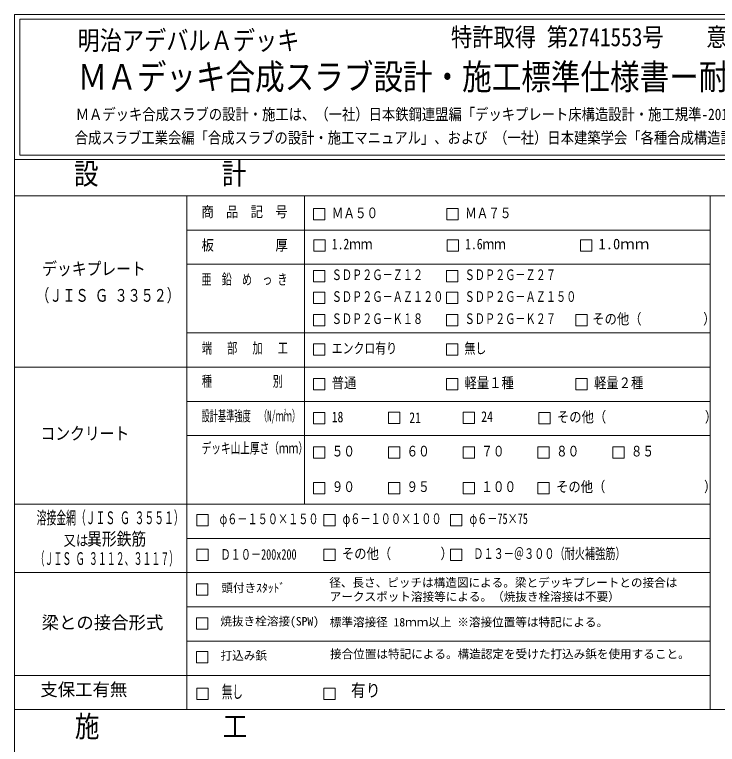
# Model space of a CAD drawing. Units: millimetres, scale not verified. Extents: x -2848 to 2848, y -2045 to 2045.
# Drawn here: x -2848 to -1297, y 434 to 2045 of the extents above; entities that cross this region are included whole.
import ezdxf
from ezdxf.enums import TextEntityAlignment as Align

# ---------------------------------------------------------------- set-up
doc = ezdxf.new("R2010")
doc.units = ezdxf.units.MM
doc.header["$LTSCALE"] = 8
for name, color, linetype, lineweight in [('0-0_0', 4, 'Continuous', 9), ('0-4_16', 134, 'Continuous', 18), ('0-5_32', 4, 'Continuous', 9)]:
    doc.layers.add(name, color=color, linetype=linetype, lineweight=lineweight)
doc.layers.add('0-8_80', color=7, linetype='Continuous')
doc.styles.add('ＭＳ ゴシック', font='')
doc.styles.get('ＭＳ ゴシック').set_extended_font_data('MS Gothic')

msp = doc.modelspace()

# ---------------------------------------------------------------- linework, layer by layer
at = {"layer": '0-0_0'}
for p, q in [((-2467.856, 510.846), (-2467.856, 1644.651)), ((-2208.403, 964.251), (-2208.403, 1644.651)), ((-2188.403, 1591.406), (-2188.403, 1616.406)), ((-2188.403, 1616.406), (-2163.403, 1616.406)), ((-2163.403, 1591.406), (-2163.403, 1616.406)), ((-1894.169, 1591.406), (-1894.169, 1616.406)), ((-1894.169, 1616.406), (-1869.169, 1616.406)), ((-1869.169, 1591.406), (-1869.169, 1616.406)), ((-2188.403, 1591.406), (-2163.403, 1591.406)), ((-1894.169, 1591.406), (-1869.169, 1591.406)), ((-2188.093, 1522.779), (-2188.093, 1547.779)), ((-2188.093, 1547.779), (-2163.093, 1547.779)), ((-2163.093, 1522.779), (-2163.093, 1547.779)), ((-1893.858, 1522.779), (-1893.858, 1547.779)), ((-1893.858, 1547.779), (-1868.858, 1547.779)), ((-1868.858, 1522.779), (-1868.858, 1547.779)), ((-1599.618, 1522.779), (-1599.618, 1547.779)), ((-1599.618, 1547.779), (-1574.618, 1547.779)), ((-1574.618, 1522.779), (-1574.618, 1547.779)), ((-2188.093, 1522.779), (-2163.093, 1522.779)), ((-1893.858, 1522.779), (-1868.858, 1522.779)), ((-1599.618, 1522.779), (-1574.618, 1522.779)), ((-2188.403, 1454.838), (-2188.403, 1479.838)), ((-2188.403, 1479.838), (-2163.403, 1479.838)), ((-2163.403, 1454.838), (-2163.403, 1479.838)), ((-1895.114, 1479.838), (-1870.114, 1479.838)), ((-1895.114, 1454.838), (-1895.114, 1479.838)), ((-1870.114, 1454.838), (-1870.114, 1479.838)), ((-2188.403, 1454.838), (-2163.403, 1454.838)), ((-1895.114, 1454.838), (-1870.114, 1454.838)), ((-2188.403, 1406.723), (-2188.403, 1431.723)), ((-2188.403, 1431.723), (-2163.403, 1431.723)), ((-2163.403, 1406.723), (-2163.403, 1431.723)), ((-1895.114, 1431.723), (-1870.114, 1431.723)), ((-1895.114, 1406.723), (-1895.114, 1431.723)), ((-1870.114, 1406.723), (-1870.114, 1431.723)), ((-2188.403, 1406.723), (-2163.403, 1406.723)), ((-1895.114, 1406.723), (-1870.114, 1406.723)), ((-2188.403, 1357.898), (-2188.403, 1382.898)), ((-2188.403, 1382.898), (-2163.403, 1382.898)), ((-2163.403, 1357.898), (-2163.403, 1382.898)), ((-1895.114, 1382.898), (-1870.114, 1382.898)), ((-1895.114, 1357.898), (-1895.114, 1382.898)), ((-1870.114, 1357.898), (-1870.114, 1382.898)), ((-1610.028, 1382.898), (-1585.028, 1382.898)), ((-1610.028, 1357.898), (-1610.028, 1382.898)), ((-1585.028, 1357.898), (-1585.028, 1382.898)), ((-2188.403, 1357.898), (-2163.403, 1357.898)), ((-1895.114, 1357.898), (-1870.114, 1357.898)), ((-1610.028, 1357.898), (-1585.028, 1357.898)), ((-2188.403, 1292.752), (-2188.403, 1317.752)), ((-2188.403, 1317.752), (-2163.403, 1317.752)), ((-2163.403, 1292.752), (-2163.403, 1317.752)), ((-1895.501, 1317.752), (-1870.501, 1317.752)), ((-1895.501, 1292.752), (-1895.501, 1317.752)), ((-1870.501, 1292.752), (-1870.501, 1317.752)), ((-2188.403, 1292.752), (-2163.403, 1292.752)), ((-1895.501, 1292.752), (-1870.501, 1292.752)), ((-2188.403, 1216.364), (-2188.403, 1241.364)), ((-2188.403, 1241.364), (-2163.403, 1241.364)), ((-2163.403, 1216.364), (-2163.403, 1241.364)), ((-1895.501, 1216.364), (-1895.501, 1241.364)), ((-1895.501, 1241.364), (-1870.501, 1241.364)), ((-1870.501, 1216.364), (-1870.501, 1241.364)), ((-1609.646, 1216.364), (-1609.646, 1241.364)), ((-1609.646, 1241.364), (-1584.646, 1241.364)), ((-1584.646, 1216.364), (-1584.646, 1241.364)), ((-2188.403, 1216.364), (-2163.403, 1216.364)), ((-1895.501, 1216.364), (-1870.501, 1216.364)), ((-1609.646, 1216.364), (-1584.646, 1216.364)), ((-2188.403, 1141.074), (-2188.403, 1166.074)), ((-2188.403, 1166.074), (-2163.403, 1166.074)), ((-2163.403, 1141.074), (-2163.403, 1166.074)), ((-2023.403, 1141.819), (-2023.403, 1166.819)), ((-2023.403, 1166.819), (-1998.403, 1166.819)), ((-1998.403, 1141.819), (-1998.403, 1166.819)), ((-1858.403, 1141.819), (-1858.403, 1166.819)), ((-1858.403, 1166.819), (-1833.403, 1166.819)), ((-1833.403, 1141.819), (-1833.403, 1166.819)), ((-1691.5, 1141.074), (-1691.5, 1166.074)), ((-1691.5, 1166.074), (-1666.5, 1166.074)), ((-1666.5, 1141.074), (-1666.5, 1166.074)), ((-2188.403, 1141.074), (-2163.403, 1141.074)), ((-2023.403, 1141.819), (-1998.403, 1141.819)), ((-1858.403, 1141.819), (-1833.403, 1141.819)), ((-1691.5, 1141.074), (-1666.5, 1141.074)), ((-2188.403, 1065.614), (-2188.403, 1090.614)), ((-2188.403, 1090.614), (-2163.403, 1090.614)), ((-2163.403, 1065.614), (-2163.403, 1090.614)), ((-2023.403, 1065.614), (-2023.403, 1090.614)), ((-2023.403, 1090.614), (-1998.403, 1090.614)), ((-1998.403, 1065.614), (-1998.403, 1090.614)), ((-1858.403, 1065.614), (-1858.403, 1090.614)), ((-1858.403, 1090.614), (-1833.403, 1090.614)), ((-1833.403, 1065.614), (-1833.403, 1090.614)), ((-1693.403, 1065.614), (-1693.403, 1090.614)), ((-1693.403, 1090.614), (-1668.403, 1090.614)), ((-1668.403, 1065.614), (-1668.403, 1090.614)), ((-1528.403, 1065.614), (-1528.403, 1090.614)), ((-1528.403, 1090.614), (-1503.403, 1090.614)), ((-1503.403, 1065.614), (-1503.403, 1090.614)), ((-2188.403, 1065.614), (-2163.403, 1065.614)), ((-2023.403, 1065.614), (-1998.403, 1065.614)), ((-1858.403, 1065.614), (-1833.403, 1065.614)), ((-1693.403, 1065.614), (-1668.403, 1065.614)), ((-1528.403, 1065.614), (-1503.403, 1065.614)), ((-2188.403, 987.153), (-2188.403, 1012.153)), ((-2188.403, 1012.153), (-2163.403, 1012.153)), ((-2163.403, 987.153), (-2163.403, 1012.153)), ((-2023.403, 987.153), (-2023.403, 1012.153)), ((-2023.403, 1012.153), (-1998.403, 1012.153)), ((-1998.403, 987.153), (-1998.403, 1012.153)), ((-1858.403, 987.153), (-1858.403, 1012.153)), ((-1858.403, 1012.153), (-1833.403, 1012.153)), ((-1833.403, 987.153), (-1833.403, 1012.153)), ((-1693.403, 987.153), (-1693.403, 1012.153)), ((-1693.403, 1012.153), (-1668.403, 1012.153)), ((-1668.403, 987.153), (-1668.403, 1012.153)), ((-2188.403, 987.153), (-2163.403, 987.153)), ((-2023.403, 987.153), (-1998.403, 987.153)), ((-1858.403, 987.153), (-1833.403, 987.153)), ((-1693.403, 987.153), (-1668.403, 987.153)), ((-2446.016, 916.128), (-2446.016, 941.128)), ((-2446.016, 941.128), (-2421.016, 941.128)), ((-2421.016, 916.128), (-2421.016, 941.128)), ((-2166.016, 916.128), (-2166.016, 941.128)), ((-2166.016, 941.128), (-2141.016, 941.128)), ((-2141.016, 916.128), (-2141.016, 941.128)), ((-1886.016, 916.128), (-1886.016, 941.128)), ((-1886.016, 941.128), (-1861.016, 941.128)), ((-1861.016, 916.128), (-1861.016, 941.128)), ((-2446.016, 916.128), (-2421.016, 916.128)), ((-2166.016, 916.128), (-2141.016, 916.128)), ((-1886.016, 916.128), (-1861.016, 916.128)), ((-2446.016, 839.467), (-2446.016, 864.467)), ((-2446.016, 864.467), (-2421.016, 864.467)), ((-2421.016, 839.467), (-2421.016, 864.467)), ((-2166.016, 839.467), (-2166.016, 864.467)), ((-2166.016, 864.467), (-2141.016, 864.467)), ((-2141.016, 839.467), (-2141.016, 864.467)), ((-1886.016, 839.467), (-1886.016, 864.467)), ((-1886.016, 864.467), (-1861.016, 864.467)), ((-1861.016, 839.467), (-1861.016, 864.467)), ((-2446.016, 839.467), (-2421.016, 839.467)), ((-2166.016, 839.467), (-2141.016, 839.467)), ((-1886.016, 839.467), (-1861.016, 839.467)), ((-2446.802, 763.582), (-2446.802, 788.582)), ((-2446.802, 788.582), (-2421.802, 788.582)), ((-2421.802, 763.582), (-2421.802, 788.582)), ((-2446.802, 763.582), (-2421.802, 763.582)), ((-2446.802, 688.436), (-2446.802, 713.436)), ((-2446.802, 713.436), (-2421.802, 713.436)), ((-2421.802, 688.436), (-2421.802, 713.436)), ((-2446.802, 688.436), (-2421.802, 688.436)), ((-2446.802, 614.226), (-2446.802, 639.226)), ((-2446.802, 639.226), (-2421.802, 639.226)), ((-2421.802, 614.226), (-2421.802, 639.226)), ((-2446.802, 614.226), (-2421.802, 614.226)), ((-2446.016, 533.385), (-2446.016, 558.385)), ((-2446.016, 558.385), (-2421.016, 558.385)), ((-2421.016, 533.385), (-2421.016, 558.385)), ((-2166.016, 533.385), (-2166.016, 558.385)), ((-2166.016, 558.385), (-2141.016, 558.385)), ((-2141.016, 533.385), (-2141.016, 558.385)), ((-2446.016, 533.385), (-2421.016, 533.385)), ((-2166.016, 533.385), (-2141.016, 533.385))]:
    msp.add_line(p, q, dxfattribs=at)
at = {"layer": '0-0_0', "color": 2, "lineweight": 18}
msp.add_line((-1313.403, 510.846), (2848.301, 510.846), dxfattribs=at)
at = {"layer": '0-4_16', "color": 7}
for p, q in [((-2848.301, -2044.544), (-2848.301, 2044.544)), ((-2848.301, 2044.544), (2848.301, 2044.544)), ((-2836.809, 2034.544), (-63.403, 2034.544)), ((-2836.809, 1734.651), (-2836.809, 2034.544))]:
    msp.add_line(p, q, dxfattribs=at)
at = {"layer": '0-5_32', "color": 7, "lineweight": 18}
for p, q in [((-2848.301, 1724.651), (-53.403, 1724.651)), ((-2836.809, 1734.651), (-63.403, 1734.651))]:
    msp.add_line(p, q, dxfattribs=at)
at = {"layer": '0-5_32', "color": 2, "lineweight": 18}
for p, q in [((-2848.301, 1644.651), (-53.403, 1644.651)), ((-1313.403, 510.846), (-1313.403, 1644.651)), ((-2848.301, 510.846), (-1313.403, 510.846))]:
    msp.add_line(p, q, dxfattribs=at)
at = {"layer": '0-5_32'}
for p, q in [((-2467.856, 1569.051), (-1313.403, 1569.051)), ((-2467.856, 1493.451), (-1313.403, 1493.451)), ((-2467.856, 1342.251), (-1313.403, 1342.251)), ((-2848.301, 1266.651), (-1313.403, 1266.651)), ((-2467.856, 1191.051), (-1313.403, 1191.051)), ((-2467.856, 1115.451), (-1313.403, 1115.451)), ((-2848.301, 964.251), (-1313.403, 964.251)), ((-2467.856, 888.651), (-1313.403, 888.651)), ((-2848.301, 813.051), (-1313.403, 813.051)), ((-2467.856, 737.451), (-1313.403, 737.451)), ((-2467.856, 661.851), (-1313.403, 661.851)), ((-2848.301, 586.251), (-1313.403, 586.251))]:
    msp.add_line(p, q, dxfattribs=at)

# ---------------------------------------------------------------- texts
at = {"layer": '0-0_0', "color": 7, "style": 'ＭＳ ゴシック'}
for s, height, width, p in [('明治アデバルＡデッキ', 42.23, 0.85, (-2709.416, 1953.726)), ('特許取得 第2741553号\u3000\u3000意匠登録 第991315号', 40.54, 0.85, (-1885.388, 1962.597)), ('ＭＡデッキ合成スラブ設計・施工標準仕様書ー耐火補強筋不要タイプ', 56.3, 0.85, (-2709.239, 1862.278)), ('ＭＡデッキ合成スラブの設計・施工は、（一社）日本鉄鋼連盟編「デッキプレート床構造設計・施工規準-2018」、', 25.34, 0.85, (-2713.406, 1804.274)), ('合成スラブ工業会編「合成スラブの設計・施工マニュアル」、および （一社）日本建築学会「各種合成構造設計指針・同解説」による。', 25.34, 0.85, (-2715.471, 1752.461)), ('設\u3000\u3000\u3000\u3000\u3000計', 46.92, 0.85, (-2717.364, 1655.793)), ('商  品  記  号', 23.46, 0.85, (-2436.016, 1590.646)), ('ＭＡ５０', 23.46, 0.8, (-2148.403, 1588.206)), ('ＭＡ７５', 23.46, 0.8, (-1854.169, 1588.206)), ('板\u3000\u3000\u3000\u3000\u3000厚', 23.46, 0.85, (-2435.706, 1517.009)), ('1.2ｍｍ', 23.46, 0.8, (-2148.093, 1519.579)), ('1.6ｍｍ', 23.46, 0.8, (-1853.858, 1519.579)), ('デッキプレート', 28.15, 0.85, (-2787.297, 1461.192)), ('ＳＤＰ２Ｇ－Ｚ１２', 23.46, 0.7, (-2148.403, 1451.638)), ('ＳＤＰ２Ｇ－Ｚ２７', 23.46, 0.7, (-1855.114, 1451.638)), ('亜  鉛  め  っ き\u3000', 23.46, 0.7, (-2436.016, 1441.478)), ('（ＪＩＳ Ｇ ３３５２）', 28.15, 0.75, (-2800.353, 1402.378)), ('ＳＤＰ２Ｇ－ＡＺ１２０', 23.46, 0.7, (-2148.403, 1403.523)), ('ＳＤＰ２Ｇ－ＡＺ１５０', 23.46, 0.7, (-1855.114, 1403.523)), ('ＳＤＰ２Ｇ－Ｋ１８', 23.46, 0.7, (-2148.403, 1354.698)), ('ＳＤＰ２Ｇ－Ｋ２７', 23.46, 0.7, (-1855.114, 1354.698)), ('その他（\u3000\u3000\u3000\u3000\u3000）', 23.46, 0.85, (-1573.551, 1354.215)), ('端   部   加   工', 23.46, 0.7, (-2435.178, 1289.883)), ('エンクロ有り', 23.46, 0.75, (-2148.403, 1289.552)), ('無し', 23.46, 0.75, (-1855.501, 1289.552)), ('種\u3000\u3000\u3000\u3000\u3000\u3000別', 23.46, 0.7, (-2435.178, 1216.606)), ('普通', 23.46, 0.85, (-2148.403, 1213.164)), ('軽量１種', 23.46, 0.85, (-1855.501, 1213.164)), ('軽量２種', 23.46, 0.85, (-1569.645, 1213.164)), ('設計基準強度  （N/ｍｍ）', 23.46, 0.55, (-2435.647, 1140.174)), ('２', 9.384, 0.6, (-2255.122, 1162.154)), ('18', 23.46, 0.8, (-2148.403, 1137.874)), ('21', 23.46, 0.8, (-1977.234, 1136.338)), ('24', 23.46, 0.8, (-1818.403, 1138.62)), ('その他（\u3000\u3000\u3000\u3000\u3000\u3000\u3000\u3000）', 23.46, 0.85, (-1651.5, 1137.874)), ('コンクリート', 28.15, 0.85, (-2791.166, 1097.8)), ('デッキ山上厚さ（ｍｍ）', 23.46, 0.65, (-2435.647, 1069.028)), ('５０', 23.46, 0.8, (-2148.403, 1062.414)), ('６０', 23.46, 0.8, (-1983.403, 1062.414)), ('７０', 23.46, 0.8, (-1818.403, 1062.414)), ('８０', 23.46, 0.8, (-1653.403, 1062.414)), ('８５', 23.46, 0.8, (-1488.403, 1062.414)), ('９０', 23.46, 0.8, (-2148.403, 983.953)), ('９５', 23.46, 0.8, (-1983.403, 983.953)), ('１００', 23.46, 0.8, (-1818.403, 983.954)), ('その他（\u3000\u3000\u3000\u3000\u3000\u3000\u3000\u3000）', 23.46, 0.85, (-1653.403, 983.954)), ('溶接金網（ＪＩＳ Ｇ ３５５１）', 28.15, 0.55, (-2799.618, 911.618)), ('φ６－１５０×１５０', 23.46, 0.7, (-2396.016, 912.929)), ('φ６－１００×１００', 23.46, 0.7, (-2124.478, 913.264)), ('φ６－75×75', 23.46, 0.7, (-1844.478, 913.264)), ('異形鉄筋', 28.15, 0.85, (-2688.294, 864.821)), ('  又は', 23.46, 0.85, (-2767.157, 865.392)), ('その他（\u3000\u3000\u3000\u3000）', 23.46, 0.85, (-2126.016, 836.267)), ('Ｄ１３－＠３００（耐火補強筋）', 23.46, 0.7, (-1836.016, 836.267)), ('（ＪＩＳ Ｇ ３１１２、３１１７）', 28.15, 0.5, (-2801.947, 821.514)), ('Ｄ１０－200x200', 23.46, 0.7, (-2393.85, 834.52)), ('無し', 28.15, 0.6, (-2390.846, 527.684)), ('有り', 28.15, 0.85, (-2106.103, 530.83))]:
    msp.add_text(s, height=height, dxfattribs=dict(at, width=width)).set_placement(p, align=Align.BOTTOM_LEFT)
for s, height, p in [('1.0ｍｍ', 23.46, (-1559.618, 1519.579)), ('\u3000 頭付きｽﾀｯﾄﾞ', 18.77, (-2430.332, 764.216)), ('径、長さ、ピッチは構造図による。梁とデッキプレートとの接合は', 18.77, (-2153.862, 775.919)), ('アークスポット溶接等による。（焼抜き栓溶接は不要）', 18.77, (-2152.875, 744.967)), ('梁との接合形式', 28.15, (-2788.775, 680.278)), ('\u3000 焼抜き栓溶接(SPW)', 18.77, (-2432.459, 690.718)), ('標準溶接径 18ｍｍ以上 ※溶接位置等は特記による。', 18.77, (-2152.798, 688.661)), ('接合位置は特記による。構造認定を受けた打込み鋲を使用すること。', 18.77, (-2152.238, 618.263)), ('\u3000 打込み鋲', 18.77, (-2432.083, 614.943)), ('支保工有無', 28.15, (-2791.518, 532.522))]:
    msp.add_text(s, height=height, dxfattribs=at).set_placement(p, align=Align.BOTTOM_LEFT)
at = {"layer": '0-8_80', "style": 'ＭＳ ゴシック', "width": 0.85}
msp.add_text('施\u3000\u3000\u3000\u3000\u3000工', height=46.92, dxfattribs=at).set_placement((-2715.419, 436.226), align=Align.BOTTOM_LEFT)

doc.saveas('drawing.dxf')
